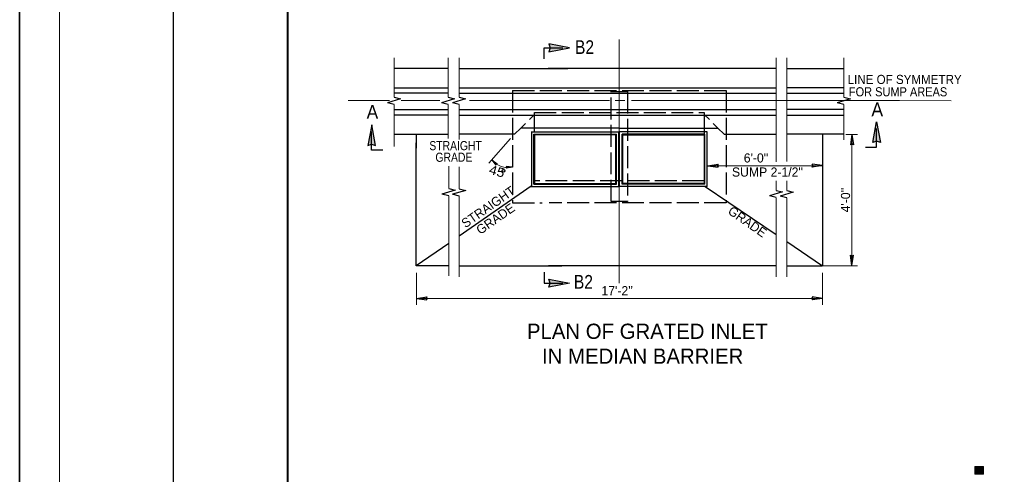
# Model space of a CAD drawing. Extents: x 444 to 815, y -532 to -224.
# Drawn here: x 444.2 to 573, y -455.2 to -395.4 of the extents above; entities that cross this region are included whole.
import ezdxf

# ---------------------------------------------------------------- set-up
doc = ezdxf.new("R2010")
doc.units = 0
doc.header["$LTSCALE"] = 0.48
doc.linetypes.add('LONG_DASHED', pattern=[7.5, 6, -1.5])
for name, color, linetype, lineweight in [('1', 7, 'Continuous', 13), ('10', 7, 'Continuous', 13), ('15', 7, 'Continuous', 25), ('16', 7, 'Continuous', 25)]:
    doc.layers.add(name, color=color, linetype=linetype, lineweight=lineweight)

msp = doc.modelspace()

# ---------------------------------------------------------------- hatches: boundary and pattern name
at = {"layer": '1'}
for points in [[(513.7543, -399.6505), (516.4825, -399.1509), (513.7514, -398.6327), (513.9232, -399.1399)], [(490.9847, -411.9926), (490.4851, -409.2643), (489.9669, -411.9954), (490.4741, -411.8237)], [(556.3278, -411.6076), (556.8273, -408.8793), (557.3456, -411.6104), (556.8383, -411.4387)], [(513.7543, -429.5858), (516.4825, -430.0854), (513.7514, -430.6037), (513.9232, -430.0964)], [(569.762, -455.2242), (570.8988, -455.2242), (570.8988, -454.2177), (569.762, -454.2177)]]:
    msp.add_hatch(color=256, dxfattribs=at).paths.add_polyline_path(points)

# ---------------------------------------------------------------- linework, layer by layer
for p, q in [((449.4589, -527.3782), (449.4589, -297.3782)), ((493.4278, -405.6417), (493.4278, -400.461)), ((500.5347, -405.6417), (500.5347, -400.461)), ((501.9689, -405.6417), (501.9689, -400.461)), ((543.6322, -414.1433), (543.6322, -400.461)), ((545.032, -414.0955), (545.032, -400.461)), ((552.547, -405.6417), (552.547, -400.461)), ((493.4278, -412.1147), (493.4278, -406.6096)), ((500.5347, -411.0703), (500.5347, -406.6096)), ((501.9689, -411.1801), (501.9689, -406.6096)), ((552.547, -411.2522), (552.547, -406.6096)), ((500.5991, -417.64), (500.5991, -414.6982)), ((501.9989, -417.6792), (501.9989, -414.813)), ((543.6322, -417.8847), (543.6322, -416.65)), ((545.032, -417.9239), (545.032, -416.65)), ((500.5991, -429.1396), (500.5991, -418.6078)), ((501.9989, -429.2667), (501.9989, -418.6274)), ((543.6322, -429.2797), (543.6322, -418.8525)), ((545.032, -429.2797), (545.032, -418.8721)), ((569.7598, -455.1457), (570.3208, -454.5847)), ((570.3208, -455.1562), (569.7598, -454.5952)), ((570.3378, -455.1902), (569.7598, -454.6122)), ((570.3208, -455.1562), (570.8988, -454.5782)), ((570.8923, -455.1562), (570.3208, -454.5847)), ((570.3378, -455.1902), (570.8988, -454.6292))]:
    msp.add_line(p, q, dxfattribs=at)
at = {"layer": '1', "lineweight": 40}
msp.add_line((479.4589, -514.8782), (479.4589, -309.8782), dxfattribs=at)
at = {"layer": '1', "lineweight": 25}
for p, q in [((493.4278, -406.5948), (492.5487, -406.3692)), ((500.5347, -406.5948), (499.6555, -406.3692)), ((501.9689, -406.5948), (501.0897, -406.3692)), ((552.547, -406.5948), (551.6678, -406.3692)), ((553.6008, -410.528), (553.4137, -411.8904)), ((553.6008, -410.528), (553.788, -411.8904)), ((506.2993, -413.9034), (506.9584, -414.3997)), ((506.2993, -413.9034), (506.8001, -414.5591)), ((534.6442, -414.6415), (536.0066, -414.4543)), ((549.7133, -414.6402), (548.3508, -414.453)), ((508.9765, -414.8376), (508.1571, -414.7413)), ((508.9765, -414.8376), (508.1614, -414.9659)), ((534.6442, -414.6415), (536.0066, -414.8287)), ((549.7133, -414.6402), (548.3508, -414.8273)), ((500.5991, -418.5931), (499.7199, -418.3675)), ((501.9989, -418.6323), (501.1197, -418.4067)), ((543.6322, -418.8377), (542.753, -418.6122)), ((545.032, -418.877), (544.1528, -418.6513)), ((553.6022, -427.7767), (553.415, -426.4143)), ((553.6022, -427.7767), (553.7893, -426.4143)), ((496.3762, -432.0943), (497.7386, -431.9072)), ((496.3762, -432.0943), (497.7386, -432.2815)), ((549.7421, -432.093), (548.3797, -431.9058)), ((549.7421, -432.093), (548.3797, -432.2802))]:
    msp.add_line(p, q, dxfattribs=at)
at = {"layer": '1', "lineweight": 35}
msp.add_lwpolyline([(814.9648, -269.7986), (444.2126, -269.7986), (444.2126, -531.8344), (814.9648, -531.8344)], close=True, dxfattribs=at)
at = {"layer": '1', "lineweight": 25}
for points in [[(464.4589, -522.3782), (464.4589, -302.3782), (809.4589, -302.3782)], [(493.4278, -405.6417), (494.2723, -405.8584), (492.5487, -406.3692)], [(500.5347, -405.6417), (501.3791, -405.8584), (499.6555, -406.3692)], [(501.9689, -405.6417), (502.8133, -405.8584), (501.0897, -406.3692)], [(552.547, -405.6417), (553.3914, -405.8584), (551.6678, -406.3692)], [(553.788, -411.8904), (553.5989, -411.785), (553.4137, -411.8904)], [(506.9584, -414.3997), (506.8336, -414.4357), (506.8001, -414.5591)], [(536.0066, -414.4543), (535.9012, -414.6434), (536.0066, -414.8287)], [(548.3508, -414.8273), (548.4563, -414.6382), (548.3508, -414.453)], [(508.1614, -414.9659), (508.2224, -414.8512), (508.1571, -414.7413)], [(500.5991, -417.64), (501.4435, -417.8567), (499.7199, -418.3675)], [(501.9989, -417.6792), (502.8433, -417.8959), (501.1197, -418.4067)], [(543.6322, -417.8847), (544.4766, -418.1013), (542.753, -418.6122)], [(545.032, -417.9239), (545.8763, -418.1406), (544.1528, -418.6513)], [(553.415, -426.4143), (553.6041, -426.5197), (553.7893, -426.4143)], [(497.7386, -431.9072), (497.6332, -432.0962), (497.7386, -432.2815)], [(548.3797, -432.2802), (548.4851, -432.0911), (548.3797, -431.9058)]]:
    msp.add_lwpolyline(points, dxfattribs=at)
for points in [[(513.7543, -399.6505), (516.4825, -399.1509), (513.7514, -398.6327), (513.9232, -399.1399)], [(490.9847, -411.9926), (490.4851, -409.2643), (489.9669, -411.9954), (490.4741, -411.8237)], [(556.3278, -411.6076), (556.8273, -408.8793), (557.3456, -411.6104), (556.8383, -411.4387)], [(513.7543, -429.5858), (516.4825, -430.0854), (513.7514, -430.6037), (513.9232, -430.0964)]]:
    msp.add_lwpolyline(points, close=True, dxfattribs=at)
at = {"layer": '1'}
msp.add_lwpolyline([(569.762, -455.2242), (570.8988, -455.2242), (570.8988, -454.2177), (569.762, -454.2177)], close=True, dxfattribs=at)
at = {"layer": '10'}
for p, q in [((523.0231, -398.0522), (523.0231, -430.092)), ((523.0231, -398.0522), (523.0231, -401.4793)), ((523.0231, -401.4722), (523.0231, -406.8722)), ((487.3826, -406.0586), (492.8324, -406.0586)), ((494.3713, -406.0586), (499.4338, -406.0586)), ((503.3349, -406.0586), (505.4047, -406.0586)), ((504.1127, -406.0586), (521.748, -406.0586)), ((511.2511, -406.0586), (506.8458, -406.0586)), ((522.4638, -406.0586), (523.7653, -406.0586)), ((553.0759, -406.0586), (559.8439, -406.0586)), ((523.0231, -407.3186), (523.0231, -408.2257)), ((523.0231, -408.6722), (523.0231, -414.072)), ((552.8076, -410.5277), (554.3123, -410.5277)), ((553.6015, -427.8015), (553.6015, -410.5277)), ((508.7455, -411.0626), (505.8943, -414.3024)), ((534.6439, -414.6408), (549.7135, -414.6408)), ((523.0231, -426.6792), (523.0231, -430.1064)), ((496.3759, -428.7168), (496.3759, -432.9539)), ((549.7423, -428.7168), (549.7423, -432.9539)), ((549.8117, -427.8015), (554.3123, -427.8015)), ((496.3759, -432.0937), (549.7423, -432.0937))]:
    msp.add_line(p, q, dxfattribs=at)
at = {"layer": '10', "lineweight": 25}
for points in [[(513.1416, -400.6009), (513.1416, -399.1418), (515.6158, -399.1418)], [(491.9351, -412.6053), (490.476, -412.6053), (490.476, -410.1311)], [(555.3773, -412.2203), (556.8364, -412.2203), (556.8364, -409.7461)], [(513.1416, -428.6354), (513.1416, -430.0945), (515.6158, -430.0945)]]:
    msp.add_lwpolyline(points, dxfattribs=at)
at = {"layer": '10'}
msp.add_lwpolyline([(566.6263, -406.1017), (559.8583, -406.0586), (524.6113, -406.0586)], dxfattribs=at)
msp.add_arc((508.2807, -412.3135), 2.5488, 218.50101, 285.15611, dxfattribs=at)
at = {"layer": '15'}
for p, q in [((500.5347, -401.8753), (493.4599, -401.8753)), ((501.9989, -401.8753), (516.2812, -401.8753)), ((543.6322, -401.8753), (513.6733, -401.8753)), ((545.032, -401.8753), (552.547, -401.8753)), ((493.4671, -404.3953), (500.5347, -404.3953)), ((500.5347, -405.1153), (493.4743, -405.1153)), ((501.9989, -404.3953), (543.6322, -404.3953)), ((501.9989, -405.1153), (543.6322, -405.1153)), ((552.547, -404.3953), (545.032, -404.3953)), ((545.032, -405.1153), (552.547, -405.1153)), ((500.5347, -407.9953), (493.4599, -407.9953)), ((493.4671, -407.2753), (500.5347, -407.2753)), ((501.9989, -407.2753), (543.6322, -407.2753)), ((501.9989, -407.9953), (543.6322, -407.9953)), ((552.547, -407.2753), (545.032, -407.2753)), ((545.032, -407.9953), (552.547, -407.9953)), ((493.4743, -410.5153), (500.5347, -410.5153)), ((496.3471, -410.5153), (496.3471, -412.3217)), ((509.2567, -410.5153), (501.9989, -410.5153)), ((511.4599, -410.1986), (522.9771, -410.1986)), ((511.5343, -417.3984), (511.5343, -410.2003)), ((511.7767, -417.0817), (511.7767, -410.5112)), ((511.7767, -410.5153), (522.6663, -410.5153)), ((511.8631, -410.6017), (511.8631, -416.9907)), ((522.5767, -410.6017), (511.8687, -410.6017)), ((522.5767, -416.9952), (522.5767, -410.6062)), ((522.6631, -417.0817), (522.6631, -410.5112)), ((522.9799, -417.3984), (522.9799, -410.2003)), ((523.0663, -417.3984), (523.0663, -410.2003)), ((534.5863, -410.1986), (523.0691, -410.1986)), ((534.2695, -410.5153), (523.38, -410.5153)), ((523.3831, -417.0817), (523.3831, -410.5112)), ((523.4695, -410.6017), (534.1776, -410.6017)), ((523.4695, -416.9952), (523.4695, -410.6062)), ((534.1759, -410.6017), (534.1759, -416.9907)), ((534.2695, -417.0817), (534.2695, -410.5112)), ((534.5863, -417.3984), (534.5863, -410.2003)), ((536.7895, -410.5153), (543.6322, -410.5153)), ((552.547, -410.5153), (545.032, -410.5153)), ((549.7135, -410.5153), (549.7135, -427.791)), ((496.3471, -427.791), (496.3471, -411.6555)), ((511.7767, -417.0817), (522.6663, -417.0817)), ((511.8631, -416.9952), (522.5712, -416.9952)), ((534.2695, -417.0817), (523.38, -417.0817)), ((534.1759, -416.9952), (523.4678, -416.9952)), ((501.9989, -423.8497), (511.4599, -417.2998)), ((511.412, -417.3984), (522.9293, -417.3984)), ((534.5863, -417.3984), (523.0691, -417.3984)), ((534.3267, -417.3984), (543.6322, -423.675)), ((496.3471, -427.7797), (500.5991, -424.83)), ((545.032, -424.6184), (549.7135, -427.7952)), ((500.5991, -427.7952), (496.3399, -427.7952)), ((501.9989, -427.7952), (515.4848, -427.7952)), ((543.6322, -427.7952), (513.7398, -427.7952)), ((545.032, -427.7952), (549.7135, -427.7952))]:
    msp.add_line(p, q, dxfattribs=at)
at = {"layer": '15', "linetype": 'LONG_DASHED'}
for p, q in [((511.2007, -408.5713), (511.8631, -407.9233)), ((534.8599, -408.5857), (534.1831, -407.909)), ((510.0631, -409.709), (510.6967, -409.0753)), ((535.9831, -409.709), (535.3639, -409.0897)), ((534.1831, -416.6352), (511.8631, -416.6352))]:
    msp.add_line(p, q, dxfattribs=at)
for points in [[(508.9831, -404.7553), (537.0631, -404.7553), (537.0631, -419.5152), (513.8064, -419.5152)], [(508.9831, -404.7553), (508.9831, -419.5152), (512.8752, -419.5152)], [(511.8631, -410.1986), (511.8631, -407.6353), (534.1831, -407.6353), (534.1831, -410.5153)]]:
    msp.add_lwpolyline(points, dxfattribs=at)
msp.add_lwpolyline([(521.9431, -404.885), (524.1031, -404.885), (524.1031, -419.3712), (521.9431, -419.3712)], close=True, dxfattribs=at)
at = {"layer": '15'}
for points in [[(523.0231, -409.7062), (510.0663, -409.7062), (509.2543, -410.5153)], [(523.0231, -409.7062), (535.9799, -409.7062), (536.7919, -410.5153)]]:
    msp.add_lwpolyline(points, dxfattribs=at)
msp.add_arc((507.7973, -415.3211), 0.1728, 0, 359.99998, dxfattribs=at)

# ---------------------------------------------------------------- texts
for s, height, width, p in [('B2', 1.8, 0.85, (517.2013, -399.9522)), ('LINE OF SYMMETRY', 1.2, 0.95, (553.0263, -403.9021)), ('FOR SUMP AREAS', 1.2, 0.9, (553.194, -405.5268)), ('A', 1.8, 0.95, (489.8143, -408.4699)), ('A', 1.8, 0.95, (556.1578, -408.1341)), ('STRAIGHT', 1.2, 0.85, (498.0583, -412.6061)), ('GRADE', 1.2, 0.85, (498.8601, -414.133)), ('B2', 1.8, 0.85, (517.0549, -430.8144))]:
    msp.add_text(s, height=height, dxfattribs=dict(at, width=width)).set_placement(p)
for s, p in [("6'-0''", (539.3791, -414.2246)), ("SUMP 2-1/2''", (537.8254, -416.0777)), ("17'-2''", (520.6738, -431.6827))]:
    msp.add_text(s, height=1.2, dxfattribs=at).set_placement(p)
at = {"layer": '15', "width": 1.15}
msp.add_text('45', height=1.2, rotation=344.579, dxfattribs=at).set_placement((505.7986, -415.6817))
at = {"layer": '15'}
for s, rotation, p in [('STRAIGHT', 35.001, (502.8069, -422.8873)), ("4'-0''", 90, (553.35, -420.7817)), ('GRADE', 35.001, (504.7554, -423.7558)), ('GRADE', 324.999, (537.1828, -420.8673))]:
    msp.add_text(s, height=1.2, rotation=rotation, dxfattribs=at).set_placement(p)
at = {"layer": '16'}
for s, p in [('PLAN OF GRATED INLET', (510.8854, -437.4176)), ('IN MEDIAN BARRIER', (512.8694, -440.6876))]:
    msp.add_text(s, height=2, dxfattribs=at).set_placement(p)

doc.saveas('drawing.dxf')
